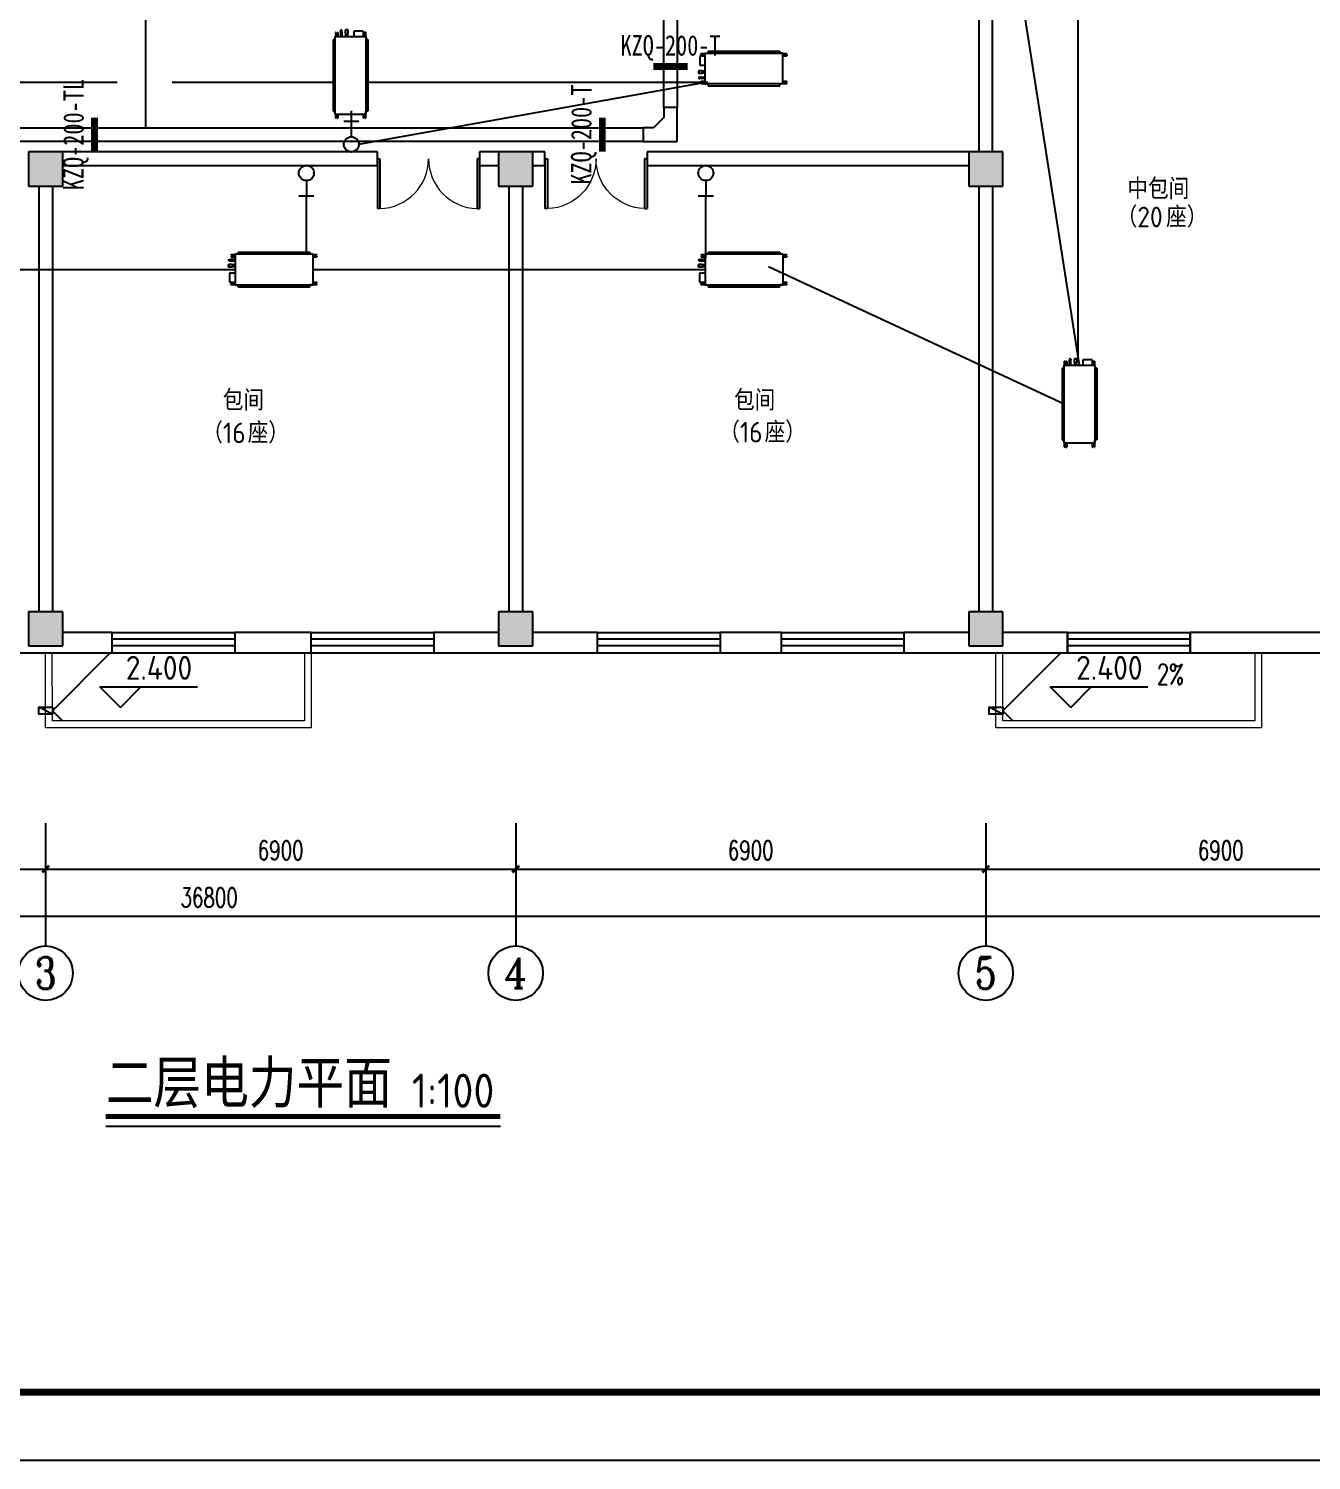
# Model space of a CAD drawing. Extents: x 2350667 to 3185789, y 309667 to 706270.
# Drawn here: x 2386744 to 2405575, y 374390 to 395401 of the extents above; entities that cross this region are included whole.
import ezdxf
from ezdxf.enums import TextEntityAlignment as Align

# ---------------------------------------------------------------- set-up
doc = ezdxf.new("R2010")
doc.units = 0
doc.header["$LTSCALE"] = 1000
for name, color, linetype in [('0-FJPG', 3, 'Continuous'), ('0-底图', 7, 'Continuous'), ('A-ANNO-DIMS', 3, 'Continuous'), ('A-ANNO-IDEN-LEVL', 3, 'Continuous'), ('A-ANNO-TXT', 7, 'Continuous'), ('AXIS', 3, 'Continuous'), ('AXIS_TEXT', 7, 'Continuous'), ('BTTK', 7, 'Continuous'), ('CABLETRAY', 4, 'Continuous'), ('COLUMN', 255, 'Continuous'), ('EQUIP-照明', 3, 'Continuous'), ('M-VRF-EQ', 100, 'Continuous'), ('PUB_DIM', 3, 'Continuous'), ('PUB_HATCH', 8, 'Continuous'), ('PUB_TEXT', 7, 'Continuous'), ('PUB_TITLE', 4, 'Continuous'), ('TEL_SYMB', 3, 'Continuous'), ('WALL', 2, 'Continuous'), ('WINDOW', 4, 'Continuous'), ('WIRE-照明', 6, 'Continuous'), ('抗震支吊架', 2, 'Continuous')]:
    doc.layers.add(name, color=color, linetype=linetype)
doc.layers.add('悬挑板', color=9, linetype='Continuous', lineweight=18)
doc.styles.add('_TCH_AXIS', font='COMPLEX', dxfattribs={"bigfont": 'GBCBIG'})
doc.styles.add('_TCH_DIM', font='SIMPLEX', dxfattribs={"width": 0.8, "height": 5, "bigfont": 'HZTXT'})
doc.styles.add('_TEL_DIM', font='SIMPLEX', dxfattribs={"width": 0.8, "height": 3.5, "bigfont": 'HZTXT'})
doc.styles.add('A_DIM_T3', font='SIMPLEX', dxfattribs={"width": 0.7, "bigfont": 'HZ'})
doc.styles.add('COMPLEX', font='COMPLEX')
doc.styles.add('HZ(TK)', font='geniso.shx', dxfattribs={"width": 0.9, "bigfont": 'hztxt.shx'})
doc.styles.add('kzcad', font='', dxfattribs={"width": 0.8})
doc.styles.get("Standard").update_dxf_attribs({"font": 'geniso.shx', "bigfont": 'hztxt.shx'})
doc.styles.get('kzcad').set_extended_font_data('SimSun')
doc.dimstyles.new('_TCH_ARCH&&100', dxfattribs={"dimtxt": 280, "dimasz": 100, "dimexe": 250, "dimexo": 300, "dimgap": 135, "dimtad": 1, "dimdec": 0, "dimzin": 0, "dimdsep": 46, "dimtxsty": 'A_DIM_T3', "dimblk": 'ARCHTICK', "dimcen": 0.09, "dimclrt": 7, "dimazin": 2, "dimtfac": 1, "dimtdec": 0, "dimtix": 1, "dimtmove": 2, "dimatfit": 3, "dimfxl": 150, "dimtolj": 1, "dimtzin": 0, "dimarcsym": 0})

# ---------------------------------------------------------------- blocks, each defined once
blk = doc.blocks.new('vhtemplate_2020年新竖式图框_A1')
at = {"layer": 'PUB_TITLE', "color": 7}
blk.add_lwpolyline([(0, 594), (841, 594), (841, 0), (0, 0)], close=True, dxfattribs=at)
at = {"layer": 'PUB_TITLE', "const_width": 1}
blk.add_lwpolyline([(25, 10), (831, 10), (831, 584), (25, 584)], close=True, dxfattribs=at)
at = {"layer": 'BTTK', "color": 4, "style": 'HZ(TK)', "width": 0.9}
for tag, p in [('合作单位', (796, 511.5)), ('建设单位', (796, 209.5)), ('工程名称', (796, 176.5)), ('子项名称', (806, 160)), ('图纸名称', (796, 141))]:
    blk.add_attdef(tag, text='', height=3.5, dxfattribs=at).set_placement(p, align=Align.MIDDLE_CENTER)
for tag, p in [('注册证书号', (808.5, 309.01)), ('注册印章号', (808.5, 301.01)), ('设计号', (806, 193)), ('图别', (789.75, 34)), ('图号', (822.25, 34)), ('版本号', (789.75, 26)), ('日期', (822.25, 26))]:
    blk.add_attdef(tag, text='', height=3.5, dxfattribs=at).set_placement(p, align=Align.MIDDLE)
blk = doc.blocks.new('$equip$00002672')
for p, q in [((0.222, 0.889), (-0.222, 0.889)), ((0, 0.444), (0, 0.889))]:
    blk.add_line(p, q)
blk.add_circle((0, 0.222), 0.222)
for p in [(0, 0.889), (-0.222, 0.222), (0, 0), (0.222, 0.222)]:
    blk.add_point(p)
at = {"color": 7, "style": '_TEL_DIM', "flags": 1}
for tag in ['A', 'REMARK']:
    blk.add_attdef(tag, text='', height=0.00002, dxfattribs=at).set_placement((0, 0), align=Align.MIDDLE_CENTER)
blk = doc.blocks.new('MDV-D71T2')
at = {"extrusion": (0, 0, -1)}
for p, q in [((2794522, 2676021), (2794462, 2676021)), ((2794462, 2676009), (2794462, 2676021)), ((2794462, 2676016), (2794466, 2676016)), ((2794502, 2676009), (2794462, 2676009)), ((2794502, 2675997), (2794462, 2675997)), ((2794462, 2675997), (2794462, 2675986)), ((2794462, 2675991), (2794466, 2675991)), ((2794522, 2675986), (2794462, 2675986)), ((2794466, 2676009), (2794466, 2676021)), ((2794466, 2675997), (2794466, 2675986)), ((2794522, 2675576), (2794522, 2676022)), ((2795660, 2676024), (2794524, 2676024)), ((2794526, 2676024), (2794567, 2676024)), ((2794526, 2676024), (2794537, 2676024)), ((2795660, 2676024), (2794527, 2676024)), ((2795620, 2676055), (2794567, 2676055)), ((2795620, 2676055), (2795620, 2676025)), ((2795662, 2675576), (2795662, 2676022)), ((2795723, 2675986), (2795662, 2675986)), ((2795724, 2676021), (2795664, 2676021)), ((2795724, 2676009), (2795684, 2676009)), ((2795724, 2675997), (2795684, 2675997)), ((2795721, 2676009), (2795721, 2676021)), ((2795724, 2676016), (2795721, 2676016)), ((2795721, 2675997), (2795721, 2675986)), ((2795724, 2675991), (2795721, 2675991)), ((2795724, 2676021), (2795724, 2676009)), ((2795724, 2675997), (2795724, 2675986)), ((2795741, 2675986), (2795741, 2675850)), ((2795662, 2675758), (2795671, 2675758)), ((2795662, 2675732), (2795671, 2675732)), ((2795671, 2675731), (2795671, 2675759)), ((2795671, 2675759), (2795704, 2675759)), ((2795671, 2675731), (2795704, 2675731)), ((2795707, 2675726), (2795707, 2675764)), ((2795707, 2675764), (2795755, 2675764)), ((2795707, 2675726), (2795755, 2675726)), ((2795755, 2675726), (2795755, 2675764)), ((2795755, 2675764), (2795755, 2675726)), ((2795755, 2675764), (2795757, 2675764)), ((2795755, 2675764), (2795755, 2675764)), ((2795757, 2675726), (2795757, 2675764)), ((2795757, 2675764), (2795758, 2675764)), ((2795758, 2675764), (2795758, 2675726)), ((2794522, 2675613), (2794462, 2675613)), ((2794462, 2675602), (2794462, 2675613)), ((2794462, 2675608), (2794466, 2675608)), ((2794502, 2675602), (2794462, 2675602)), ((2794502, 2675590), (2794462, 2675590)), ((2794462, 2675590), (2794462, 2675578)), ((2794462, 2675583), (2794466, 2675583)), ((2794522, 2675578), (2794462, 2675578)), ((2794466, 2675602), (2794466, 2675613)), ((2794466, 2675590), (2794466, 2675578)), ((2794524, 2675574), (2795660, 2675574)), ((2794526, 2675574), (2794537, 2675574)), ((2794526, 2675574), (2794567, 2675574)), ((2795620, 2675544), (2794567, 2675544)), ((2795619, 2675574), (2795661, 2675574)), ((2795620, 2675544), (2795620, 2675574)), ((2795661, 2675574), (2795650, 2675574)), ((2795722, 2675671), (2795662, 2675671)), ((2795722, 2675655), (2795662, 2675655)), ((2795722, 2675613), (2795662, 2675613)), ((2795722, 2675578), (2795662, 2675578)), ((2795722, 2675602), (2795682, 2675602)), ((2795722, 2675590), (2795682, 2675590)), ((2795719, 2675602), (2795719, 2675613)), ((2795722, 2675608), (2795719, 2675608)), ((2795719, 2675590), (2795719, 2675578)), ((2795722, 2675583), (2795719, 2675583)), ((2795722, 2675671), (2795722, 2675655)), ((2795722, 2675602), (2795722, 2675613)), ((2795722, 2675578), (2795722, 2675590)), ((2795728, 2675673), (2795728, 2675654)), ((2795728, 2675673), (2795739, 2675673)), ((2795728, 2675670), (2795739, 2675670)), ((2795728, 2675660), (2795739, 2675660)), ((2795728, 2675654), (2795739, 2675654)), ((2795739, 2675673), (2795739, 2675654)), ((2795739, 2675669), (2795741, 2675669)), ((2795739, 2675658), (2795741, 2675658)), ((2795741, 2675672), (2795741, 2675671)), ((2795741, 2675655), (2795741, 2675671)), ((2795741, 2675654), (2795741, 2675655)), ((2795750, 2675673), (2795742, 2675673)), ((2795750, 2675670), (2795742, 2675670)), ((2795750, 2675660), (2795742, 2675660)), ((2795750, 2675654), (2795742, 2675654)), ((2795752, 2675671), (2795751, 2675672)), ((2795752, 2675655), (2795751, 2675654)), ((2795752, 2675655), (2795752, 2675671)), ((2795752, 2675671), (2795756, 2675669)), ((2795752, 2675655), (2795756, 2675657)), ((2795756, 2675669), (2795756, 2675657))]:
    blk.add_line(p, q, dxfattribs=at)
for p, q in [((2794567, 2676055), (2794567, 2676024)), ((2795741, 2675986), (2795663, 2675986)), ((2795741, 2675850), (2795662, 2675850)), ((2795662, 2675732), (2795671, 2675732)), ((2795707, 2675764), (2795704, 2675759)), ((2795707, 2675726), (2795704, 2675731)), ((2795755, 2675726), (2795757, 2675726)), ((2795755, 2675726), (2795755, 2675726)), ((2795757, 2675726), (2795758, 2675726)), ((2795758, 2675745), (2795768, 2675745)), ((2794567, 2675544), (2794567, 2675574)), ((2795662, 2675655), (2795722, 2675655)), ((2795722, 2675671), (2795728, 2675673)), ((2795722, 2675655), (2795728, 2675654)), ((2795728, 2675655), (2795738, 2675655)), ((2795757, 2675663), (2795767, 2675663))]:
    blk.add_line(p, q)
for centre, radius, start, end in [((-2794502, 2676003), 6, 90, 270), ((-2795684, 2676003), 6, 270, 90), ((-2794502, 2675596), 6, 90, 270), ((-2795682, 2675596), 6, 270, 90), ((-2795751, 2675663), 6.25, 136.121, 223.879)]:
    blk.add_arc(centre, radius, start, end, dxfattribs=at)
for centre, start, end in [((2794524, 2676022), 90, 180), ((2794524, 2676022), 90, 180), ((2795660, 2676022), 0, 90), ((2794524, 2675576), 180, 270), ((2795660, 2675576), 270, 0)]:
    blk.add_arc(centre, 2, start, end)
for points, knots in [([(2795741, 2675672), (2795741, 2675672), (2795741, 2675672), (2795741, 2675672), (2795741, 2675672), (2795741, 2675672), (2795742, 2675672), (2795742, 2675672), (2795742, 2675672), (2795742, 2675672), (2795742, 2675672), (2795742, 2675672), (2795742, 2675673), (2795742, 2675673), (2795742, 2675673), (2795742, 2675673), (2795742, 2675673), (2795742, 2675673), (2795742, 2675673), (2795742, 2675673), (2795742, 2675673), (2795742, 2675673), (2795742, 2675673), (2795742, 2675673), (2795742, 2675673)], [0, 0, 0, 0, 1, 1, 1, 2, 2, 2, 3, 3, 3, 4, 4, 4, 5, 5, 5, 6, 6, 6, 7, 7, 7, 8, 8, 8, 8]), ([(2795742, 2675670), (2795742, 2675670), (2795742, 2675670), (2795742, 2675670), (2795742, 2675670), (2795742, 2675670), (2795742, 2675670), (2795742, 2675670), (2795742, 2675670), (2795742, 2675670), (2795742, 2675670), (2795742, 2675670), (2795742, 2675670), (2795742, 2675670), (2795742, 2675670), (2795742, 2675670), (2795742, 2675670), (2795741, 2675670), (2795741, 2675670), (2795741, 2675670), (2795741, 2675670), (2795741, 2675670), (2795741, 2675670), (2795741, 2675670), (2795741, 2675670), (2795741, 2675670), (2795741, 2675670), (2795741, 2675670), (2795741, 2675670), (2795741, 2675670), (2795741, 2675670), (2795741, 2675670), (2795741, 2675670), (2795741, 2675670), (2795741, 2675671), (2795741, 2675671), (2795741, 2675671), (2795741, 2675671), (2795741, 2675671), (2795741, 2675671), (2795741, 2675671), (2795741, 2675671), (2795741, 2675671), (2795741, 2675671), (2795741, 2675671), (2795741, 2675671), (2795741, 2675671), (2795741, 2675671), (2795741, 2675671), (2795741, 2675671), (2795741, 2675671), (2795741, 2675671), (2795741, 2675671), (2795741, 2675671), (2795741, 2675671), (2795741, 2675671), (2795741, 2675671), (2795741, 2675671), (2795741, 2675671), (2795741, 2675671), (2795741, 2675671), (2795741, 2675671), (2795741, 2675671), (2795741, 2675671), (2795741, 2675671), (2795741, 2675671), (2795741, 2675671), (2795741, 2675671), (2795741, 2675671), (2795741, 2675671), (2795741, 2675671), (2795741, 2675671), (2795741, 2675672), (2795741, 2675672), (2795741, 2675672), (2795741, 2675672), (2795741, 2675672), (2795741, 2675672), (2795741, 2675672), (2795741, 2675672), (2795741, 2675672), (2795741, 2675672), (2795741, 2675672), (2795741, 2675672), (2795741, 2675672), (2795741, 2675672), (2795741, 2675672), (2795741, 2675672), (2795741, 2675672), (2795741, 2675672), (2795741, 2675672), (2795741, 2675672), (2795741, 2675672), (2795741, 2675672), (2795741, 2675672), (2795741, 2675672), (2795741, 2675672), (2795741, 2675672), (2795741, 2675672), (2795741, 2675672), (2795741, 2675672), (2795741, 2675672), (2795741, 2675672), (2795741, 2675672), (2795741, 2675672), (2795741, 2675672), (2795741, 2675672), (2795741, 2675672), (2795741, 2675672)], [0, 0, 0, 0, 1, 1, 1, 2, 2, 2, 3, 3, 3, 4, 4, 4, 5, 5, 5, 6, 6, 6, 7, 7, 7, 8, 8, 8, 9, 9, 9, 10, 10, 10, 11, 11, 11, 12, 12, 12, 13, 13, 13, 14, 14, 14, 15, 15, 15, 16, 16, 16, 17, 17, 17, 18, 18, 18, 19, 19, 19, 20, 20, 20, 21, 21, 21, 22, 22, 22, 23, 23, 23, 24, 24, 24, 25, 25, 25, 26, 26, 26, 27, 27, 27, 28, 28, 28, 29, 29, 29, 30, 30, 30, 31, 31, 31, 32, 32, 32, 33, 33, 33, 34, 34, 34, 35, 35, 35, 36, 36, 36, 36]), ([(2795742, 2675660), (2795742, 2675660), (2795742, 2675660), (2795742, 2675660), (2795742, 2675660), (2795742, 2675660), (2795742, 2675660), (2795742, 2675660), (2795742, 2675661), (2795742, 2675661), (2795742, 2675661), (2795742, 2675661), (2795742, 2675661), (2795742, 2675661), (2795742, 2675661), (2795742, 2675661), (2795742, 2675661), (2795741, 2675661), (2795741, 2675661), (2795741, 2675661), (2795741, 2675662), (2795741, 2675662), (2795741, 2675662), (2795741, 2675662), (2795741, 2675662), (2795741, 2675662), (2795741, 2675662), (2795741, 2675662), (2795741, 2675662), (2795741, 2675662), (2795741, 2675662), (2795741, 2675662), (2795741, 2675663), (2795741, 2675663), (2795741, 2675663), (2795741, 2675663), (2795741, 2675663), (2795741, 2675663), (2795741, 2675663), (2795741, 2675663), (2795741, 2675663), (2795741, 2675663), (2795741, 2675663), (2795741, 2675663), (2795741, 2675663), (2795741, 2675664), (2795741, 2675664), (2795741, 2675664), (2795741, 2675664), (2795741, 2675664), (2795741, 2675664), (2795741, 2675664), (2795741, 2675664), (2795741, 2675664), (2795741, 2675664), (2795741, 2675664), (2795741, 2675664), (2795741, 2675664), (2795741, 2675665), (2795741, 2675665), (2795741, 2675665), (2795741, 2675665), (2795741, 2675665), (2795741, 2675665), (2795741, 2675665), (2795741, 2675665), (2795741, 2675665), (2795741, 2675665), (2795741, 2675665), (2795741, 2675665), (2795741, 2675665), (2795741, 2675666), (2795741, 2675666), (2795741, 2675666), (2795741, 2675666), (2795741, 2675666), (2795741, 2675666), (2795741, 2675666), (2795741, 2675666), (2795741, 2675666), (2795741, 2675666), (2795741, 2675666), (2795741, 2675666), (2795741, 2675666), (2795741, 2675667), (2795741, 2675667), (2795741, 2675667), (2795741, 2675667), (2795741, 2675667), (2795741, 2675667), (2795741, 2675667), (2795741, 2675667), (2795741, 2675667), (2795741, 2675667), (2795741, 2675667), (2795741, 2675667), (2795741, 2675667), (2795741, 2675668), (2795741, 2675668), (2795741, 2675668), (2795741, 2675668), (2795741, 2675668), (2795741, 2675668), (2795741, 2675668), (2795742, 2675668), (2795742, 2675668), (2795742, 2675668), (2795742, 2675668), (2795742, 2675668), (2795742, 2675669), (2795742, 2675669), (2795742, 2675669), (2795742, 2675669), (2795742, 2675669), (2795742, 2675669), (2795742, 2675669), (2795742, 2675669), (2795742, 2675669), (2795742, 2675669), (2795742, 2675669), (2795742, 2675670)], [0, 0, 0, 0, 1, 1, 1, 2, 2, 2, 3, 3, 3, 4, 4, 4, 5, 5, 5, 6, 6, 6, 7, 7, 7, 8, 8, 8, 9, 9, 9, 10, 10, 10, 11, 11, 11, 12, 12, 12, 13, 13, 13, 14, 14, 14, 15, 15, 15, 16, 16, 16, 17, 17, 17, 18, 18, 18, 19, 19, 19, 20, 20, 20, 21, 21, 21, 22, 22, 22, 23, 23, 23, 24, 24, 24, 25, 25, 25, 26, 26, 26, 27, 27, 27, 28, 28, 28, 29, 29, 29, 30, 30, 30, 31, 31, 31, 32, 32, 32, 33, 33, 33, 34, 34, 34, 35, 35, 35, 36, 36, 36, 37, 37, 37, 38, 38, 38, 39, 39, 39, 40, 40, 40, 40]), ([(2795742, 2675654), (2795742, 2675654), (2795742, 2675654), (2795742, 2675654), (2795742, 2675654), (2795742, 2675654), (2795742, 2675654), (2795742, 2675654), (2795742, 2675654), (2795742, 2675654), (2795742, 2675654), (2795742, 2675654), (2795742, 2675654), (2795742, 2675654), (2795742, 2675654), (2795742, 2675654), (2795742, 2675654), (2795741, 2675655), (2795741, 2675655), (2795741, 2675655), (2795741, 2675655), (2795741, 2675655), (2795741, 2675655), (2795741, 2675655), (2795741, 2675655), (2795741, 2675655), (2795741, 2675655), (2795741, 2675655), (2795741, 2675655), (2795741, 2675655), (2795741, 2675655), (2795741, 2675655), (2795741, 2675655), (2795741, 2675655), (2795741, 2675655), (2795741, 2675655), (2795741, 2675656), (2795741, 2675656), (2795741, 2675656), (2795741, 2675656), (2795741, 2675656), (2795741, 2675656), (2795741, 2675656), (2795741, 2675656), (2795741, 2675656), (2795741, 2675656), (2795741, 2675656), (2795741, 2675656), (2795741, 2675656), (2795741, 2675656), (2795741, 2675656), (2795741, 2675656), (2795741, 2675656), (2795741, 2675656), (2795741, 2675656), (2795741, 2675656), (2795741, 2675657), (2795741, 2675657), (2795741, 2675657), (2795741, 2675657), (2795741, 2675657), (2795741, 2675657), (2795741, 2675657), (2795741, 2675657), (2795741, 2675657), (2795741, 2675657), (2795741, 2675657), (2795741, 2675657), (2795741, 2675657), (2795741, 2675657), (2795741, 2675657), (2795741, 2675657), (2795741, 2675657), (2795741, 2675657), (2795741, 2675657), (2795741, 2675657), (2795741, 2675658), (2795741, 2675658), (2795741, 2675658), (2795741, 2675658), (2795741, 2675658), (2795741, 2675658), (2795741, 2675658), (2795741, 2675658), (2795741, 2675658), (2795741, 2675658), (2795741, 2675658), (2795741, 2675658), (2795741, 2675658), (2795741, 2675658), (2795741, 2675658), (2795741, 2675658), (2795741, 2675658), (2795741, 2675658), (2795741, 2675658), (2795741, 2675658), (2795741, 2675659), (2795741, 2675659), (2795741, 2675659), (2795741, 2675659), (2795741, 2675659), (2795741, 2675659), (2795741, 2675659), (2795741, 2675659), (2795742, 2675659), (2795742, 2675659), (2795742, 2675659), (2795742, 2675659), (2795742, 2675659), (2795742, 2675659), (2795742, 2675659), (2795742, 2675659), (2795742, 2675659), (2795742, 2675659), (2795742, 2675660), (2795742, 2675660), (2795742, 2675660), (2795742, 2675660), (2795742, 2675660), (2795742, 2675660), (2795742, 2675660)], [0, 0, 0, 0, 1, 1, 1, 2, 2, 2, 3, 3, 3, 4, 4, 4, 5, 5, 5, 6, 6, 6, 7, 7, 7, 8, 8, 8, 9, 9, 9, 10, 10, 10, 11, 11, 11, 12, 12, 12, 13, 13, 13, 14, 14, 14, 15, 15, 15, 16, 16, 16, 17, 17, 17, 18, 18, 18, 19, 19, 19, 20, 20, 20, 21, 21, 21, 22, 22, 22, 23, 23, 23, 24, 24, 24, 25, 25, 25, 26, 26, 26, 27, 27, 27, 28, 28, 28, 29, 29, 29, 30, 30, 30, 31, 31, 31, 32, 32, 32, 33, 33, 33, 34, 34, 34, 35, 35, 35, 36, 36, 36, 37, 37, 37, 38, 38, 38, 39, 39, 39, 40, 40, 40, 40]), ([(2795741, 2675654), (2795741, 2675654), (2795741, 2675654), (2795741, 2675654), (2795741, 2675654), (2795741, 2675654), (2795742, 2675654), (2795742, 2675654), (2795742, 2675654), (2795742, 2675654), (2795742, 2675654), (2795742, 2675654), (2795742, 2675654), (2795742, 2675654), (2795742, 2675654), (2795742, 2675654), (2795742, 2675654), (2795742, 2675654), (2795742, 2675654), (2795742, 2675654), (2795742, 2675654), (2795742, 2675654), (2795742, 2675654), (2795742, 2675654), (2795742, 2675654)], [0, 0, 0, 0, 1, 1, 1, 2, 2, 2, 3, 3, 3, 4, 4, 4, 5, 5, 5, 6, 6, 6, 7, 7, 7, 8, 8, 8, 8]), ([(2795751, 2675672), (2795751, 2675672), (2795751, 2675672), (2795751, 2675672), (2795751, 2675672), (2795751, 2675672), (2795751, 2675672), (2795751, 2675672), (2795751, 2675672), (2795751, 2675672), (2795751, 2675672), (2795751, 2675672), (2795750, 2675673), (2795750, 2675673), (2795750, 2675673), (2795750, 2675673), (2795750, 2675673), (2795750, 2675673), (2795750, 2675673), (2795750, 2675673), (2795750, 2675673), (2795750, 2675673), (2795750, 2675673), (2795750, 2675673), (2795750, 2675673)], [0, 0, 0, 0, 1, 1, 1, 2, 2, 2, 3, 3, 3, 4, 4, 4, 5, 5, 5, 6, 6, 6, 7, 7, 7, 8, 8, 8, 8]), ([(2795750, 2675670), (2795750, 2675670), (2795750, 2675670), (2795750, 2675670), (2795750, 2675670), (2795750, 2675670), (2795750, 2675670), (2795750, 2675670), (2795750, 2675670), (2795750, 2675670), (2795750, 2675670), (2795750, 2675670), (2795750, 2675670), (2795751, 2675670), (2795751, 2675670), (2795751, 2675670), (2795751, 2675670), (2795751, 2675670), (2795751, 2675670), (2795751, 2675670), (2795751, 2675670), (2795751, 2675670), (2795751, 2675670), (2795751, 2675670), (2795751, 2675670), (2795751, 2675670), (2795751, 2675670), (2795751, 2675670), (2795751, 2675670), (2795751, 2675670), (2795751, 2675670), (2795751, 2675670), (2795751, 2675670), (2795751, 2675670), (2795751, 2675671), (2795751, 2675671), (2795751, 2675671), (2795751, 2675671), (2795751, 2675671), (2795751, 2675671), (2795751, 2675671), (2795751, 2675671), (2795751, 2675671), (2795751, 2675671), (2795751, 2675671), (2795751, 2675671), (2795751, 2675671), (2795751, 2675671), (2795751, 2675671), (2795751, 2675671), (2795751, 2675671), (2795751, 2675671), (2795751, 2675671), (2795751, 2675671), (2795751, 2675671), (2795751, 2675671), (2795751, 2675671), (2795751, 2675671), (2795751, 2675671), (2795751, 2675671), (2795751, 2675671), (2795751, 2675671), (2795751, 2675671), (2795751, 2675671), (2795751, 2675671), (2795751, 2675671), (2795751, 2675671), (2795751, 2675671), (2795751, 2675671), (2795751, 2675671), (2795751, 2675671), (2795751, 2675671), (2795751, 2675672), (2795751, 2675672), (2795751, 2675672), (2795751, 2675672), (2795751, 2675672), (2795751, 2675672), (2795751, 2675672), (2795751, 2675672), (2795751, 2675672), (2795751, 2675672), (2795751, 2675672), (2795751, 2675672), (2795751, 2675672), (2795751, 2675672), (2795751, 2675672), (2795751, 2675672), (2795751, 2675672), (2795751, 2675672), (2795751, 2675672), (2795751, 2675672), (2795751, 2675672), (2795751, 2675672), (2795751, 2675672), (2795751, 2675672), (2795751, 2675672), (2795751, 2675672), (2795751, 2675672), (2795751, 2675672), (2795751, 2675672), (2795751, 2675672), (2795751, 2675672), (2795751, 2675672), (2795751, 2675672), (2795751, 2675672), (2795751, 2675672), (2795751, 2675672), (2795751, 2675672)], [0, 0, 0, 0, 1, 1, 1, 2, 2, 2, 3, 3, 3, 4, 4, 4, 5, 5, 5, 6, 6, 6, 7, 7, 7, 8, 8, 8, 9, 9, 9, 10, 10, 10, 11, 11, 11, 12, 12, 12, 13, 13, 13, 14, 14, 14, 15, 15, 15, 16, 16, 16, 17, 17, 17, 18, 18, 18, 19, 19, 19, 20, 20, 20, 21, 21, 21, 22, 22, 22, 23, 23, 23, 24, 24, 24, 25, 25, 25, 26, 26, 26, 27, 27, 27, 28, 28, 28, 29, 29, 29, 30, 30, 30, 31, 31, 31, 32, 32, 32, 33, 33, 33, 34, 34, 34, 35, 35, 35, 36, 36, 36, 36]), ([(2795750, 2675660), (2795750, 2675660), (2795750, 2675660), (2795750, 2675660), (2795750, 2675660), (2795750, 2675660), (2795750, 2675660), (2795750, 2675660), (2795750, 2675661), (2795750, 2675661), (2795750, 2675661), (2795750, 2675661), (2795750, 2675661), (2795751, 2675661), (2795751, 2675661), (2795751, 2675661), (2795751, 2675661), (2795751, 2675661), (2795751, 2675661), (2795751, 2675661), (2795751, 2675662), (2795751, 2675662), (2795751, 2675662), (2795751, 2675662), (2795751, 2675662), (2795751, 2675662), (2795751, 2675662), (2795751, 2675662), (2795751, 2675662), (2795751, 2675662), (2795751, 2675662), (2795751, 2675662), (2795751, 2675663), (2795751, 2675663), (2795751, 2675663), (2795751, 2675663), (2795751, 2675663), (2795751, 2675663), (2795751, 2675663), (2795751, 2675663), (2795751, 2675663), (2795751, 2675663), (2795751, 2675663), (2795751, 2675663), (2795751, 2675663), (2795751, 2675664), (2795751, 2675664), (2795751, 2675664), (2795751, 2675664), (2795751, 2675664), (2795751, 2675664), (2795751, 2675664), (2795751, 2675664), (2795751, 2675664), (2795751, 2675664), (2795751, 2675664), (2795751, 2675664), (2795751, 2675664), (2795751, 2675665), (2795751, 2675665), (2795751, 2675665), (2795751, 2675665), (2795751, 2675665), (2795751, 2675665), (2795751, 2675665), (2795751, 2675665), (2795751, 2675665), (2795751, 2675665), (2795751, 2675665), (2795751, 2675665), (2795751, 2675665), (2795751, 2675666), (2795751, 2675666), (2795751, 2675666), (2795751, 2675666), (2795751, 2675666), (2795751, 2675666), (2795751, 2675666), (2795751, 2675666), (2795751, 2675666), (2795751, 2675666), (2795751, 2675666), (2795751, 2675666), (2795751, 2675666), (2795751, 2675667), (2795751, 2675667), (2795751, 2675667), (2795751, 2675667), (2795751, 2675667), (2795751, 2675667), (2795751, 2675667), (2795751, 2675667), (2795751, 2675667), (2795751, 2675667), (2795751, 2675667), (2795751, 2675667), (2795751, 2675667), (2795751, 2675668), (2795751, 2675668), (2795751, 2675668), (2795751, 2675668), (2795751, 2675668), (2795751, 2675668), (2795751, 2675668), (2795751, 2675668), (2795751, 2675668), (2795751, 2675668), (2795751, 2675668), (2795750, 2675668), (2795750, 2675669), (2795750, 2675669), (2795750, 2675669), (2795750, 2675669), (2795750, 2675669), (2795750, 2675669), (2795750, 2675669), (2795750, 2675669), (2795750, 2675669), (2795750, 2675669), (2795750, 2675669), (2795750, 2675670)], [0, 0, 0, 0, 1, 1, 1, 2, 2, 2, 3, 3, 3, 4, 4, 4, 5, 5, 5, 6, 6, 6, 7, 7, 7, 8, 8, 8, 9, 9, 9, 10, 10, 10, 11, 11, 11, 12, 12, 12, 13, 13, 13, 14, 14, 14, 15, 15, 15, 16, 16, 16, 17, 17, 17, 18, 18, 18, 19, 19, 19, 20, 20, 20, 21, 21, 21, 22, 22, 22, 23, 23, 23, 24, 24, 24, 25, 25, 25, 26, 26, 26, 27, 27, 27, 28, 28, 28, 29, 29, 29, 30, 30, 30, 31, 31, 31, 32, 32, 32, 33, 33, 33, 34, 34, 34, 35, 35, 35, 36, 36, 36, 37, 37, 37, 38, 38, 38, 39, 39, 39, 40, 40, 40, 40]), ([(2795750, 2675654), (2795750, 2675654), (2795750, 2675654), (2795750, 2675654), (2795750, 2675654), (2795750, 2675654), (2795750, 2675654), (2795750, 2675654), (2795750, 2675654), (2795750, 2675654), (2795750, 2675654), (2795750, 2675654), (2795750, 2675654), (2795751, 2675654), (2795751, 2675654), (2795751, 2675654), (2795751, 2675654), (2795751, 2675655), (2795751, 2675655), (2795751, 2675655), (2795751, 2675655), (2795751, 2675655), (2795751, 2675655), (2795751, 2675655), (2795751, 2675655), (2795751, 2675655), (2795751, 2675655), (2795751, 2675655), (2795751, 2675655), (2795751, 2675655), (2795751, 2675655), (2795751, 2675655), (2795751, 2675655), (2795751, 2675655), (2795751, 2675655), (2795751, 2675655), (2795751, 2675656), (2795751, 2675656), (2795751, 2675656), (2795751, 2675656), (2795751, 2675656), (2795751, 2675656), (2795751, 2675656), (2795751, 2675656), (2795751, 2675656), (2795751, 2675656), (2795751, 2675656), (2795751, 2675656), (2795751, 2675656), (2795751, 2675656), (2795751, 2675656), (2795751, 2675656), (2795751, 2675656), (2795751, 2675656), (2795751, 2675656), (2795751, 2675656), (2795751, 2675657), (2795751, 2675657), (2795751, 2675657), (2795751, 2675657), (2795751, 2675657), (2795751, 2675657), (2795751, 2675657), (2795751, 2675657), (2795751, 2675657), (2795751, 2675657), (2795751, 2675657), (2795751, 2675657), (2795751, 2675657), (2795751, 2675657), (2795751, 2675657), (2795751, 2675657), (2795751, 2675657), (2795751, 2675657), (2795751, 2675657), (2795751, 2675657), (2795751, 2675658), (2795751, 2675658), (2795751, 2675658), (2795751, 2675658), (2795751, 2675658), (2795751, 2675658), (2795751, 2675658), (2795751, 2675658), (2795751, 2675658), (2795751, 2675658), (2795751, 2675658), (2795751, 2675658), (2795751, 2675658), (2795751, 2675658), (2795751, 2675658), (2795751, 2675658), (2795751, 2675658), (2795751, 2675658), (2795751, 2675658), (2795751, 2675658), (2795751, 2675659), (2795751, 2675659), (2795751, 2675659), (2795751, 2675659), (2795751, 2675659), (2795751, 2675659), (2795751, 2675659), (2795751, 2675659), (2795751, 2675659), (2795751, 2675659), (2795751, 2675659), (2795751, 2675659), (2795750, 2675659), (2795750, 2675659), (2795750, 2675659), (2795750, 2675659), (2795750, 2675659), (2795750, 2675659), (2795750, 2675660), (2795750, 2675660), (2795750, 2675660), (2795750, 2675660), (2795750, 2675660), (2795750, 2675660), (2795750, 2675660)], [0, 0, 0, 0, 1, 1, 1, 2, 2, 2, 3, 3, 3, 4, 4, 4, 5, 5, 5, 6, 6, 6, 7, 7, 7, 8, 8, 8, 9, 9, 9, 10, 10, 10, 11, 11, 11, 12, 12, 12, 13, 13, 13, 14, 14, 14, 15, 15, 15, 16, 16, 16, 17, 17, 17, 18, 18, 18, 19, 19, 19, 20, 20, 20, 21, 21, 21, 22, 22, 22, 23, 23, 23, 24, 24, 24, 25, 25, 25, 26, 26, 26, 27, 27, 27, 28, 28, 28, 29, 29, 29, 30, 30, 30, 31, 31, 31, 32, 32, 32, 33, 33, 33, 34, 34, 34, 35, 35, 35, 36, 36, 36, 37, 37, 37, 38, 38, 38, 39, 39, 39, 40, 40, 40, 40]), ([(2795751, 2675654), (2795751, 2675654), (2795751, 2675654), (2795751, 2675654), (2795751, 2675654), (2795751, 2675654), (2795751, 2675654), (2795751, 2675654), (2795751, 2675654), (2795751, 2675654), (2795751, 2675654), (2795751, 2675654), (2795750, 2675654), (2795750, 2675654), (2795750, 2675654), (2795750, 2675654), (2795750, 2675654), (2795750, 2675654), (2795750, 2675654), (2795750, 2675654), (2795750, 2675654), (2795750, 2675654), (2795750, 2675654), (2795750, 2675654), (2795750, 2675654)], [0, 0, 0, 0, 1, 1, 1, 2, 2, 2, 3, 3, 3, 4, 4, 4, 5, 5, 5, 6, 6, 6, 7, 7, 7, 8, 8, 8, 8])]:
    blk.add_open_spline(points, degree=3, knots=knots)
blk = doc.blocks.new('A$C416B0EB6')
at = {"layer": '0-FJPG'}
blk.add_blockref('MDV-D71T2', (-2794567, -2676055, -8200), dxfattribs=at)
blk = doc.blocks.new('_ArchTick')
at = {"color": 0, "linetype": 'ByBlock', "const_width": 0.4}
blk.add_lwpolyline([(-0.5, -0.5), (0.5, 0.5)], dxfattribs=at)
blk = doc.blocks.new('*D785')
at = {"layer": 'A-ANNO-DIMS', "color": 0, "lineweight": -2, "transparency": 16777216}
for p, q in [((2151844, -90299), (2151844, -90922)), ((2158744, -90299), (2158744, -90922)), ((2151844, -90672), (2158744, -90672))]:
    blk.add_line(p, q, dxfattribs=at)
at = {"layer": 'Defpoints', "color": 0, "transparency": 16777216}
for p in [(2151844, -89999), (2158744, -89999), (2158744, -90672)]:
    blk.add_point(p, dxfattribs=at)
at = {"layer": 'A-ANNO-DIMS', "color": 0, "lineweight": -2, "transparency": 16777216, "xscale": 100, "yscale": 100, "zscale": 100, "rotation": 180}
blk.add_blockref('_ArchTick', (2151844, -90672), dxfattribs=at)
at = {"layer": 'A-ANNO-DIMS', "color": 0, "lineweight": -2, "transparency": 16777216, "xscale": 100, "yscale": 100, "zscale": 100}
blk.add_blockref('_ArchTick', (2158744, -90672), dxfattribs=at)
at = {"layer": 'A-ANNO-DIMS', "color": 7, "transparency": 16777216, "insert": (2155294, -90397), "char_height": 280, "attachment_point": 5, "style": 'A_DIM_T3'}
blk.add_mtext('\\A1;6900', dxfattribs=at)
blk = doc.blocks.new('*D786')
at = {"layer": 'A-ANNO-DIMS', "color": 0, "lineweight": -2, "transparency": 16777216}
for p, q in [((2158744, -90299), (2158744, -90922)), ((2165644, -90299), (2165644, -90922)), ((2158744, -90672), (2165644, -90672))]:
    blk.add_line(p, q, dxfattribs=at)
at = {"layer": 'Defpoints', "color": 0, "transparency": 16777216}
for p in [(2158744, -89999), (2165644, -89999), (2165644, -90672)]:
    blk.add_point(p, dxfattribs=at)
at = {"layer": 'A-ANNO-DIMS', "color": 0, "lineweight": -2, "transparency": 16777216, "xscale": 100, "yscale": 100, "zscale": 100, "rotation": 180}
blk.add_blockref('_ArchTick', (2158744, -90672), dxfattribs=at)
at = {"layer": 'A-ANNO-DIMS', "color": 0, "lineweight": -2, "transparency": 16777216, "xscale": 100, "yscale": 100, "zscale": 100}
blk.add_blockref('_ArchTick', (2165644, -90672), dxfattribs=at)
at = {"layer": 'A-ANNO-DIMS', "color": 7, "transparency": 16777216, "insert": (2162194, -90397), "char_height": 280, "attachment_point": 5, "style": 'A_DIM_T3'}
blk.add_mtext('\\A1;6900', dxfattribs=at)
blk = doc.blocks.new('*D787')
at = {"layer": 'A-ANNO-DIMS', "color": 0, "lineweight": -2, "transparency": 16777216}
for p, q in [((2165644, -90299), (2165644, -90922)), ((2172544, -90299), (2172544, -90922)), ((2165644, -90672), (2172544, -90672))]:
    blk.add_line(p, q, dxfattribs=at)
at = {"layer": 'Defpoints', "color": 0, "transparency": 16777216}
for p in [(2165644, -89999), (2172544, -89999), (2172544, -90672)]:
    blk.add_point(p, dxfattribs=at)
at = {"layer": 'A-ANNO-DIMS', "color": 0, "lineweight": -2, "transparency": 16777216, "xscale": 100, "yscale": 100, "zscale": 100, "rotation": 180}
blk.add_blockref('_ArchTick', (2165644, -90672), dxfattribs=at)
at = {"layer": 'A-ANNO-DIMS', "color": 0, "lineweight": -2, "transparency": 16777216, "xscale": 100, "yscale": 100, "zscale": 100}
blk.add_blockref('_ArchTick', (2172544, -90672), dxfattribs=at)
at = {"layer": 'A-ANNO-DIMS', "color": 7, "transparency": 16777216, "insert": (2169094, -90397), "char_height": 280, "attachment_point": 5, "style": 'A_DIM_T3'}
blk.add_mtext('\\A1;6900', dxfattribs=at)
blk = doc.blocks.new('*D788')
at = {"layer": 'A-ANNO-DIMS', "color": 0, "lineweight": -2, "transparency": 16777216}
for p, q in [((2172544, -90299), (2172544, -90922)), ((2179444, -90299), (2179444, -90922)), ((2172544, -90672), (2179444, -90672))]:
    blk.add_line(p, q, dxfattribs=at)
at = {"layer": 'Defpoints', "color": 0, "transparency": 16777216}
for p in [(2172544, -89999), (2179444, -89999), (2179444, -90672)]:
    blk.add_point(p, dxfattribs=at)
at = {"layer": 'A-ANNO-DIMS', "color": 0, "lineweight": -2, "transparency": 16777216, "xscale": 100, "yscale": 100, "zscale": 100, "rotation": 180}
blk.add_blockref('_ArchTick', (2172544, -90672), dxfattribs=at)
at = {"layer": 'A-ANNO-DIMS', "color": 0, "lineweight": -2, "transparency": 16777216, "xscale": 100, "yscale": 100, "zscale": 100}
blk.add_blockref('_ArchTick', (2179444, -90672), dxfattribs=at)
at = {"layer": 'A-ANNO-DIMS', "color": 7, "transparency": 16777216, "insert": (2175994, -90397), "char_height": 280, "attachment_point": 5, "style": 'A_DIM_T3'}
blk.add_mtext('\\A1;6900', dxfattribs=at)
blk = doc.blocks.new('*D798')
at = {"layer": 'Defpoints', "color": 0, "transparency": 16777216}
for p in [(2142744, -89999), (2179544, -89999), (2179544, -91364)]:
    blk.add_point(p, dxfattribs=at)
at = {"layer": 'PUB_DIM', "color": 0, "lineweight": -2, "transparency": 16777216}
for p, q in [((2142744, -90299), (2142744, -91614)), ((2179544, -90299), (2179544, -91614)), ((2142744, -91364), (2179544, -91364))]:
    blk.add_line(p, q, dxfattribs=at)
at = {"layer": 'PUB_DIM', "color": 0, "lineweight": -2, "transparency": 16777216, "xscale": 100, "yscale": 100, "zscale": 100, "rotation": 180}
blk.add_blockref('_ArchTick', (2142744, -91364), dxfattribs=at)
at = {"layer": 'PUB_DIM', "color": 0, "lineweight": -2, "transparency": 16777216, "xscale": 100, "yscale": 100, "zscale": 100}
blk.add_blockref('_ArchTick', (2179544, -91364), dxfattribs=at)
at = {"layer": 'PUB_DIM', "color": 7, "transparency": 16777216, "insert": (2161144, -91089), "char_height": 280, "attachment_point": 5, "style": 'A_DIM_T3'}
blk.add_mtext('\\A1;36800', dxfattribs=at)
blk = doc.blocks.new('_AXISO')
blk.add_circle((0, 0), 0.5)
at = {"layer": 'AXIS_TEXT', "style": 'COMPLEX', "width": 1.041667}
blk.add_attdef('A', text='', height=0.56, dxfattribs=at).set_placement((-0.25, -0.28), (0.25, -0.28), align=Align.FIT)
blk = doc.blocks.new('$DorLib2D$00000002')
for p, q in [((-0.5, 0), (-0.5, 0.4875)), ((-0.475, 0.4875), (-0.5, 0.4875)), ((-0.475, 0), (-0.475, 0.4875)), ((0.475, 0), (0.475, 0.4875)), ((0.475, 0.4875), (0.5, 0.4875)), ((0.5, 0), (0.5, 0.4875)), ((-0.5, 0), (-0.475, 0)), ((0.5, 0), (0.475, 0))]:
    blk.add_line(p, q)
at = {"lineweight": 13}
for centre, start, end in [((-0.4875, 0), 0, 88.53072), ((0.4875, 0), 91.46928, 180)]:
    blk.add_arc(centre, 0.4875, start, end, dxfattribs=at)
blk = doc.blocks.new('$WINLIB2D$00000001')
at = {"color": 0}
for points in [[(-0.5, 0.5), (-0.5, -0.5)], [(-0.5, 0.5), (0.5, 0.5)], [(0.5, -0.5), (0.5, 0.5)], [(0.5, 0.167), (-0.5, 0.167)], [(0.5, -0.167), (-0.5, -0.167)], [(-0.5, -0.5), (0.5, -0.5)]]:
    blk.add_lwpolyline(points, dxfattribs=at)
blk = doc.blocks.new("ghjgj'")
at = {"layer": 'PUB_HATCH'}
for points in [[(2158994.1, -80647.8), (2158994.1, -80147.8), (2158494.1, -80147.8), (2158494.1, -80647.8)], [(2165894.1, -80647.8), (2165894.1, -80147.8), (2165394.1, -80147.8), (2165394.1, -80647.8)], [(2172794.1, -80647.8), (2172794.1, -80147.8), (2172294.1, -80147.8), (2172294.1, -80647.8)], [(2158994.1, -87397.8), (2158994.1, -86897.8), (2158494.1, -86897.8), (2158494.1, -87397.8)], [(2165894.1, -87397.8), (2165894.1, -86897.8), (2165394.1, -86897.8), (2165394.1, -87397.8)], [(2172794.1, -87397.8), (2172794.1, -86897.8), (2172294.1, -86897.8), (2172294.1, -87397.8)]]:
    blk.add_hatch(color=256, dxfattribs=at).paths.add_polyline_path(points)
for p, q in [((2158843.9, -88347.8), (2159693.8, -87497.8)), ((2172794.4, -88347.8), (2173644.4, -87497.8)), ((2158993.9, -88497.8), (2158843.9, -88347.8)), ((2172944.4, -88497.8), (2172794.4, -88347.8))]:
    blk.add_line(p, q)
for points in [[(2158843.9, -88397.8), (2158843.9, -88397.8), (2158643.9, -88397.8), (2158643.9, -88297.8), (2158843.9, -88297.8), (2158843.9, -88397.8), (2158643.9, -88297.8)], [(2172794.4, -88397.8), (2172794.4, -88397.8), (2172594.4, -88397.8), (2172594.4, -88297.8), (2172794.4, -88297.8), (2172794.4, -88397.8), (2172594.4, -88297.8)]]:
    blk.add_lwpolyline(points)
at = {"layer": 'A-ANNO-IDEN-LEVL'}
for p, q in [((2159841.4, -88298.5), (2159541.4, -87998.5)), ((2159541.4, -87998.5), (2160975.4, -87998.5)), ((2159841.4, -88298.5), (2160141.4, -87998.5)), ((2173791.8, -88298.5), (2173491.8, -87998.5)), ((2173491.8, -87998.5), (2174925.7, -87998.5)), ((2173791.8, -88298.5), (2174091.8, -87998.5))]:
    blk.add_line(p, q, dxfattribs=at)
at = {"layer": 'AXIS'}
for p, q in [((2158744.1, -89998.5), (2158744.1, -91798.5)), ((2165644.1, -89998.5), (2165644.1, -91798.5)), ((2172544.1, -89998.5), (2172544.1, -91798.5))]:
    blk.add_line(p, q, dxfattribs=at)
at = {"layer": 'COLUMN'}
for p, q in [((2158994.1, -80147.8), (2158494.1, -80147.8)), ((2158494.1, -80147.8), (2158494.1, -80647.8)), ((2158994.1, -80647.8), (2158994.1, -80147.8)), ((2165894.1, -80147.8), (2165394.1, -80147.8)), ((2165394.1, -80147.8), (2165394.1, -80647.8)), ((2165894.1, -80647.8), (2165894.1, -80147.8)), ((2172794.1, -80147.8), (2172294.1, -80147.8)), ((2172294.1, -80147.8), (2172294.1, -80647.8)), ((2172794.1, -80647.8), (2172794.1, -80147.8)), ((2158494.1, -80647.8), (2158994.1, -80647.8)), ((2165394.1, -80647.8), (2165894.1, -80647.8)), ((2172294.1, -80647.8), (2172794.1, -80647.8)), ((2158994.1, -86897.8), (2158494.1, -86897.8)), ((2158494.1, -86897.8), (2158494.1, -87397.8)), ((2158994.1, -87397.8), (2158994.1, -86897.8)), ((2165894.1, -86897.8), (2165394.1, -86897.8)), ((2165394.1, -86897.8), (2165394.1, -87397.8)), ((2165894.1, -87397.8), (2165894.1, -86897.8)), ((2172794.1, -86897.8), (2172294.1, -86897.8)), ((2172294.1, -86897.8), (2172294.1, -87397.8)), ((2172794.1, -87397.8), (2172794.1, -86897.8)), ((2158494.1, -87397.8), (2158994.1, -87397.8)), ((2165394.1, -87397.8), (2165894.1, -87397.8)), ((2172294.1, -87397.8), (2172794.1, -87397.8))]:
    blk.add_line(p, q, dxfattribs=at)
at = {"layer": 'WALL'}
for p, q in [((2172444.1, -75427.8), (2172444.1, -80147.8)), ((2172644.1, -80147.8), (2172644.1, -75427.8)), ((2163614.6, -80147.8), (2158994.1, -80147.8)), ((2163614.6, -80347.8), (2163614.6, -80147.8)), ((2165394.1, -80147.8), (2165114.6, -80147.8)), ((2165114.6, -80147.8), (2165114.6, -80347.8)), ((2166074.1, -80147.8), (2165894.1, -80147.8)), ((2166074.1, -80347.8), (2166074.1, -80147.8)), ((2172294.1, -80147.8), (2167574.1, -80147.8)), ((2167574.1, -80147.8), (2167574.1, -80347.8)), ((2158994.1, -80347.8), (2163614.6, -80347.8)), ((2165114.6, -80347.8), (2165394.1, -80347.8)), ((2165894.1, -80347.8), (2166074.1, -80347.8)), ((2167574.1, -80347.8), (2172294.1, -80347.8)), ((2158644.1, -80647.8), (2158644.1, -86897.8)), ((2158844.1, -80647.8), (2158844.1, -86897.8)), ((2165544.1, -80647.8), (2165544.1, -86897.8)), ((2165744.1, -80647.8), (2165744.1, -86897.8)), ((2172444.1, -80647.8), (2172444.1, -86897.8)), ((2172644.1, -80647.8), (2172644.1, -86897.8)), ((2159719.1, -87197.8), (2158994.1, -87197.8)), ((2159719.1, -87497.8), (2159719.1, -87197.8)), ((2162644.1, -87197.8), (2161519.1, -87197.8)), ((2161519.1, -87197.8), (2161519.1, -87497.8)), ((2162644.1, -87497.8), (2162644.1, -87197.8)), ((2165394.1, -87197.8), (2164444.1, -87197.8)), ((2164444.1, -87197.8), (2164444.1, -87497.8)), ((2166844.1, -87197.8), (2165894.1, -87197.8)), ((2166844.1, -87497.8), (2166844.1, -87197.8)), ((2169544.1, -87197.8), (2168644.1, -87197.8)), ((2168644.1, -87197.8), (2168644.1, -87497.8)), ((2169544.1, -87497.8), (2169544.1, -87197.8)), ((2172294.1, -87197.8), (2171344.1, -87197.8)), ((2171344.1, -87197.8), (2171344.1, -87497.8)), ((2173744.4, -87197.8), (2172794.1, -87197.8)), ((2173744.4, -87497.8), (2173744.4, -87197.8)), ((2179044.1, -87197.8), (2175544.4, -87197.8)), ((2175544.4, -87197.8), (2175544.4, -87497.8)), ((2157544.1, -87497.8), (2158744.1, -87497.8)), ((2158744.1, -87497.8), (2159719.1, -87497.8)), ((2161519.1, -87497.8), (2162644.1, -87497.8)), ((2164444.1, -87497.8), (2165644.1, -87497.8)), ((2165644.1, -87497.8), (2166844.1, -87497.8)), ((2168644.1, -87497.8), (2169544.1, -87497.8)), ((2171344.1, -87497.8), (2172544.1, -87497.8)), ((2172544.1, -87497.8), (2173744.4, -87497.8)), ((2175544.4, -87497.8), (2179644.1, -87497.8))]:
    blk.add_line(p, q, dxfattribs=at)
at = {"layer": '悬挑板', "lineweight": 18}
for points in [[(2158741.4, -87492.3), (2162644.1, -87497.8), (2162644.1, -88597.8), (2158744.1, -88597.8)], [(2172694.4, -87497.8), (2176594.4, -87497.8), (2176594.4, -88597.8), (2172694.4, -88597.8)]]:
    blk.add_lwpolyline(points, close=True, dxfattribs=at)
for points in [[(2162544.1, -87497.8), (2162544.1, -88497.8), (2158843.9, -88497.8), (2158841.4, -87497.8)], [(2176494.4, -87497.8), (2176494.4, -88497.8), (2172794.4, -88497.8), (2172794.4, -87497.8)]]:
    blk.add_lwpolyline(points, dxfattribs=at)
at = {"layer": 'AXIS'}
ref = blk.add_blockref('_AXISO', (2158744.1, -92198.5), dxfattribs=dict(at, xscale=800, yscale=800, zscale=800))
ref.add_attrib('A', '3', dxfattribs={"layer": 'AXIS_TEXT', "height": 465.9, "style": '_TCH_AXIS'}).set_placement((2158588.7, -92431.5), (2158899.4, -92431.5), align=Align.FIT)
ref = blk.add_blockref('_AXISO', (2165644.1, -92198.5), dxfattribs=dict(at, xscale=800, yscale=800, zscale=800))
ref.add_attrib('A', '4', dxfattribs={"layer": 'AXIS_TEXT', "height": 445.4, "style": '_TCH_AXIS'}).set_placement((2165474.4, -92421.2), (2165813.8, -92421.2), align=Align.FIT)
ref = blk.add_blockref('_AXISO', (2172544.1, -92198.5), dxfattribs=dict(at, xscale=800, yscale=800, zscale=800))
ref.add_attrib('A', '5', dxfattribs={"layer": 'AXIS_TEXT', "height": 465.9, "style": '_TCH_AXIS'}).set_placement((2172388.7, -92431.5), (2172699.4, -92431.5), align=Align.FIT)
at = {"layer": 'WINDOW'}
for name, p, xscale, yscale, zscale in [('$DorLib2D$00000002', (2164364.6, -80247.8), -1500, -1500, -1500), ('$DorLib2D$00000002', (2166824.1, -80247.8), 1500, -1500, 1500), ('$WINLIB2D$00000001', (2160619.1, -87347.8), 1800, -300, 1800), ('$WINLIB2D$00000001', (2163544.1, -87347.8), 1800, -300, 1800), ('$WINLIB2D$00000001', (2167744.1, -87347.8), 1800, -300, 1800), ('$WINLIB2D$00000001', (2170444.1, -87347.8), 1800, -300, 1800), ('$WINLIB2D$00000001', (2174644.4, -87347.8), 1800, 300, 1800)]:
    blk.add_blockref(name, p, dxfattribs=dict(at, xscale=xscale, yscale=yscale, zscale=zscale))
at = {"layer": 'A-ANNO-TXT', "color": 7}
for p in [(2159921.2, -87893.5), (2173871.6, -87893.5)]:
    blk.add_text('2.400', height=350, dxfattribs=at).set_placement(p)
at = {"layer": 'PUB_TEXT'}
for s, height, p in [('中包间', 302.47, (2174623.9, -80841)), ('（', 302.5, (2174467, -81254)), ('20', 302.47, (2174769.5, -81254)), ('座）', 302.47, (2175193, -81254)), ('包间', 302.47, (2161344.5, -83943.7)), ('包间', 302.47, (2168850.1, -83943.7)), ('（', 302.5, (2161044.9, -84421.5)), ('16', 302.47, (2161347.4, -84421.5)), ('座）', 302.47, (2161710.4, -84421.5)), ('（', 302.5, (2168633.1, -84411.6)), ('16', 302.47, (2168935.5, -84411.6)), ('座）', 302.47, (2169298.5, -84411.6))]:
    blk.add_text(s, height=height, dxfattribs=at).set_placement(p)
at = {"layer": 'PUB_TEXT', "color": 7, "style": '_TCH_DIM', "width": 0.705882}
blk.add_text('2%%%', height=297.5, dxfattribs=at).set_placement((2175056.7, -87963.8))
at = {"layer": 'A-ANNO-DIMS'}
for p1, p2, picture, middle in [((2151844.1, -89998.5), (2158744.1, -89998.5), '*D785', (2155294.1, -90397.1)), ((2158744.1, -89998.5), (2165644.1, -89998.5), '*D786', (2162194.1, -90397.1)), ((2165644.1, -89998.5), (2172544.1, -89998.5), '*D787', (2169094.1, -90397.1)), ((2172544.1, -89998.5), (2179444.1, -89998.5), '*D788', (2175994.1, -90397.1))]:
    dim = blk.add_aligned_dim(p1=p1, p2=p2, distance=-673.6, dimstyle='_TCH_ARCH&&100', dxfattribs=at)
    dim.commit()
    dim.dimension.update_dxf_attribs({"geometry": picture, "text_midpoint": middle})
at = {"layer": 'PUB_DIM'}
dim = blk.add_aligned_dim(p1=(2142744.1, -89998.5), p2=(2179544.1, -89998.5), distance=-1365.2, dimstyle='_TCH_ARCH&&100', dxfattribs=at)
dim.commit()
dim.dimension.update_dxf_attribs({"geometry": '*D798', "text_midpoint": (2161144.1, -91088.7)})

msp = doc.modelspace()

# ---------------------------------------------------------------- linework, layer by layer
at = {"layer": 'CABLETRAY'}
for p, q in [((2396067, 394245), (2396067, 411764)), ((2396267, 411764), (2396267, 394245)), ((2396267, 394245), (2396067, 394245)), ((2396267, 394245), (2396067, 394245)), ((2396067, 394245), (2396067, 394095)), ((2396267, 393745), (2396267, 394245)), ((2396067, 394095), (2395917, 393945)), ((2379658, 393945), (2395767, 393945)), ((2395767, 393745), (2379658, 393745)), ((2395767, 393945), (2395767, 393745)), ((2395917, 393945), (2395767, 393945)), ((2395767, 393945), (2395767, 393745)), ((2395767, 393745), (2396267, 393745))]:
    msp.add_line(p, q, dxfattribs=at)
at = {"layer": 'TEL_SYMB', "const_width": 70}
msp.add_lwpolyline([(2387877, 379436), (2393671, 379436)], dxfattribs=at)
at = {"layer": 'TEL_SYMB'}
msp.add_lwpolyline([(2387877, 379296), (2393671, 379296)], dxfattribs=at)
at = {"layer": 'WIRE-照明'}
for p, q in [((2402169, 390461, -24600), (2401005, 397908)), ((2388467, 393945), (2388467, 397672, -8200)), ((2402153, 390550, -24600), (2402153, 396164, -24600)), ((2378643, 394616), (2388043, 394616)), ((2388851, 394616), (2391244, 394616)), ((2391593, 393703), (2396655, 394612, -8200)), ((2391694, 394616), (2396717, 394616, -8200)), ((2391482, 394036), (2391482, 394196)), ((2390822, 392123, -8200), (2390822, 392947)), ((2396685, 392038), (2396685, 392947)), ((2384015, 391867, -8200), (2389775, 391867, -8200)), ((2390915, 391867, -8200), (2396675, 391867, -8200)), ((2401944, 389891, -24600), (2397607, 391903))]:
    msp.add_line(p, q, dxfattribs=at)
at = {"layer": '抗震支吊架', "color": 2, "const_width": 100}
for points in [[(2395917, 394845), (2396417, 394845)], [(2387712, 393595), (2387712, 394095)], [(2395167, 393595), (2395167, 394095)]]:
    msp.add_lwpolyline(points, dxfattribs=at)

# ---------------------------------------------------------------- block references
at = {"layer": '0-底图', "xscale": 100, "yscale": 100, "zscale": 100}
msp.add_blockref('vhtemplate_2020年新竖式图框_A1', (2350667, 374390), dxfattribs=at)
at = {"layer": '0-底图'}
msp.add_blockref("ghjgj'", (228250, 473739), dxfattribs=at)
at = {"layer": 'EQUIP-照明', "xscale": 500, "yscale": 500, "zscale": 500}
msp.add_blockref('$equip$00002672', (2391482, 393592), dxfattribs=at)
at = {"layer": 'EQUIP-照明', "xscale": 500, "yscale": 500, "zscale": 500, "rotation": 180}
for p in [(2390822, 393392), (2396685, 393392)]:
    msp.add_blockref('$equip$00002672', p, dxfattribs=at)
at = {"layer": 'M-VRF-EQ', "xscale": -1, "rotation": 270}
for p in [(2391725, 394190, 8200), (2402425, 389365, -16400)]:
    msp.add_blockref('A$C416B0EB6', p, dxfattribs=at)
at = {"layer": 'M-VRF-EQ', "xscale": -1}
msp.add_blockref('A$C416B0EB6', (2397771, 395072), dxfattribs=at)
at = {"layer": 'M-VRF-EQ', "rotation": 180}
for p in [(2390871, 391611), (2397771, 391611)]:
    msp.add_blockref('A$C416B0EB6', p, dxfattribs=at)

# ---------------------------------------------------------------- texts
at = {"layer": 'TEL_SYMB', "color": 7}
for s, height, p in [('二层电力平面', 700, (2387877, 379565)), ('1:100', 500, (2392370, 379565))]:
    msp.add_text(s, height=height, dxfattribs=at).set_placement(p)
at = {"layer": '抗震支吊架', "color": 2, "style": 'kzcad', "width": 0.8}
for s, rotation, p in [('KZQ-200-T', 359.8854, (2396167, 395005)), ('KZQ-200-TL', 89.8854, (2387552, 393845)), ('KZQ-200-T', 89.8854, (2395007, 393845))]:
    msp.add_text(s, height=300, rotation=rotation, dxfattribs=at).set_placement(p, align=Align.CENTER)

doc.saveas('drawing.dxf')
